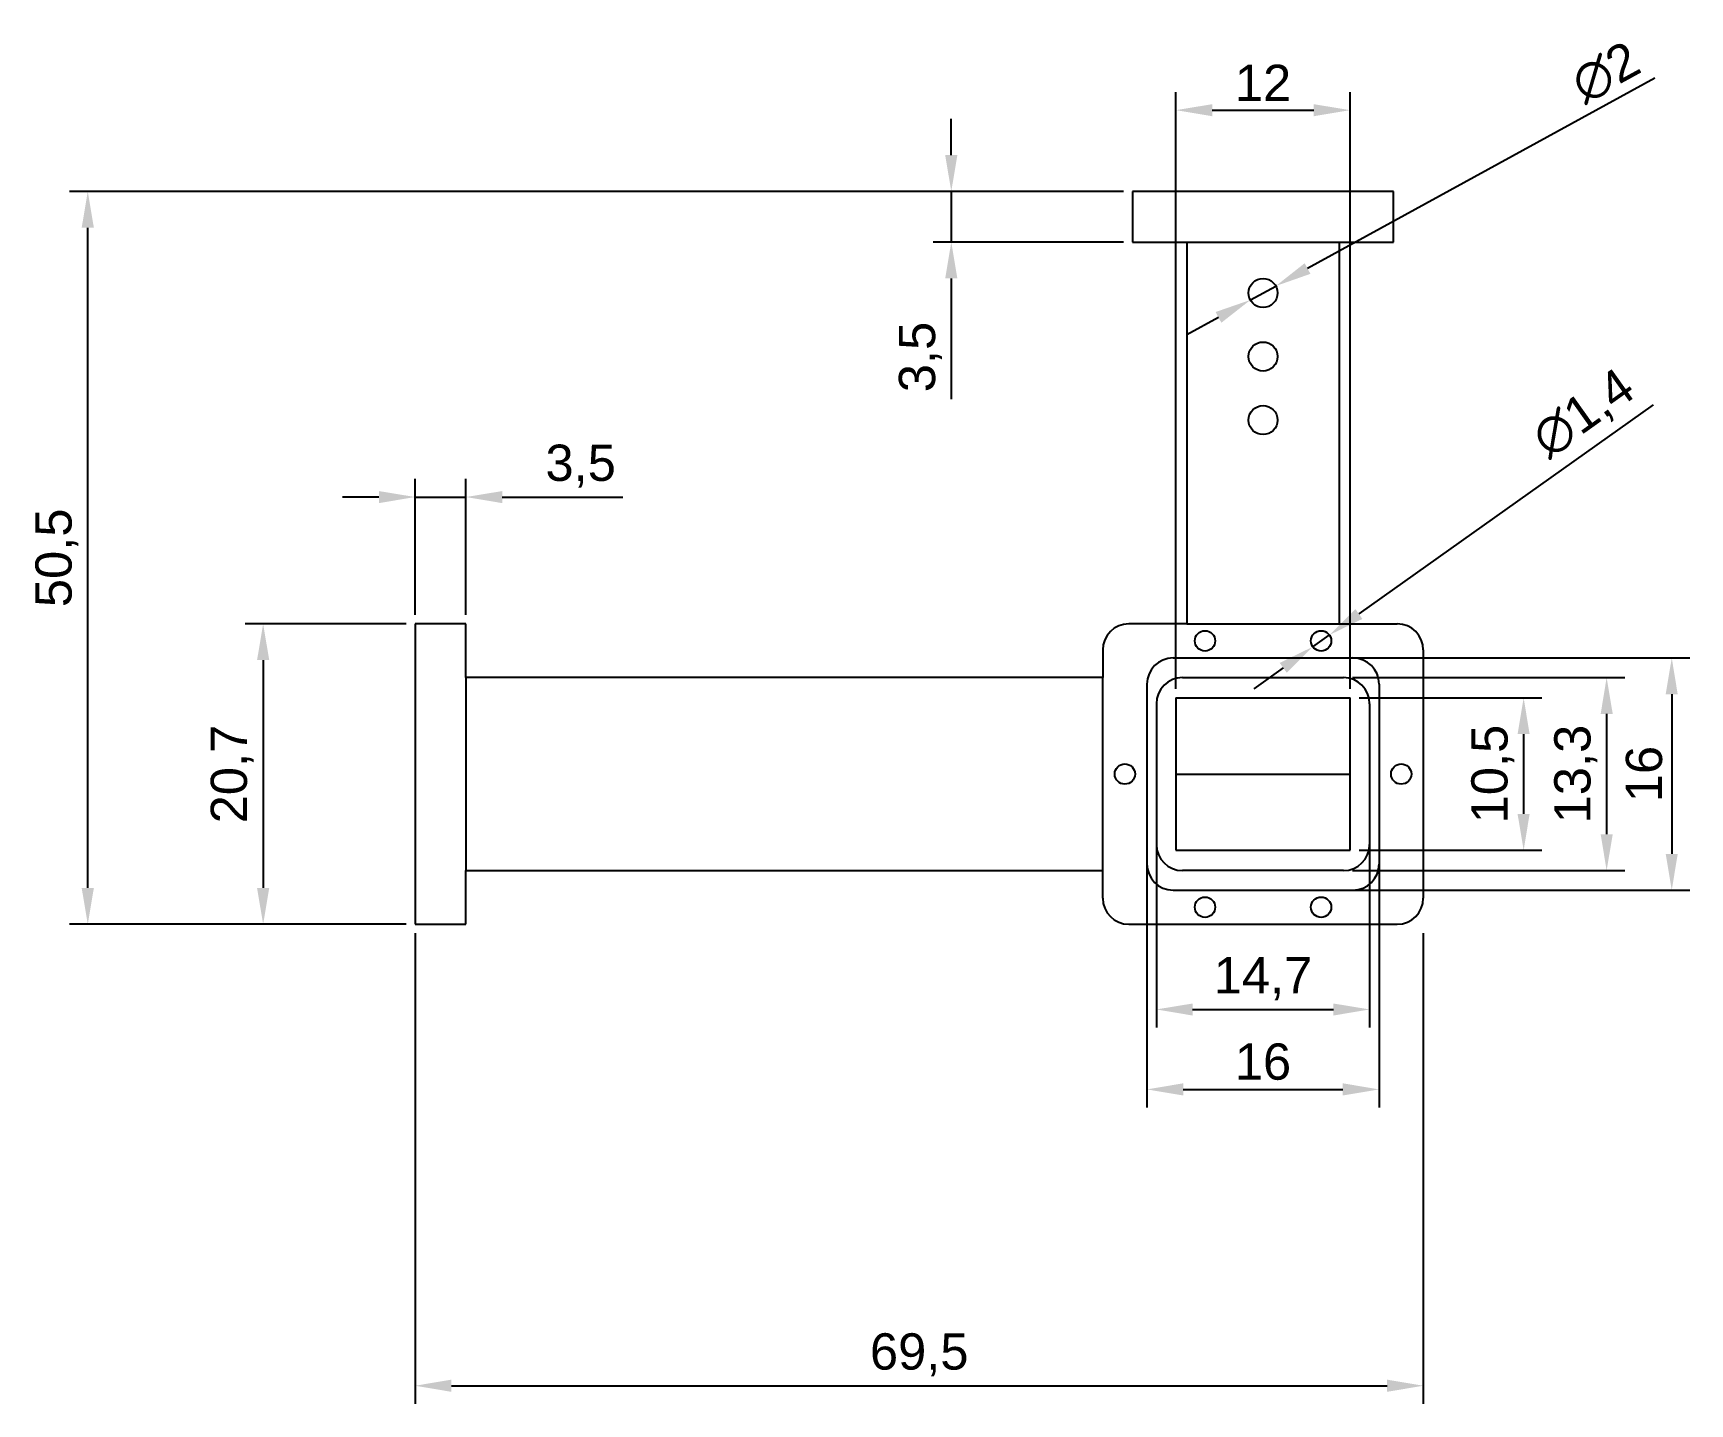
# Model space of a CAD drawing. Header units: millimetres. Extents: x 39 to 153, y 91 to 186.
import ezdxf

# ---------------------------------------------------------------- set-up
doc = ezdxf.new("R2010")
doc.units = ezdxf.units.MM
doc.styles.get("Standard").update_dxf_attribs({"font": 'arial.ttf'})
doc.dimstyles.new('ISO-25', dxfattribs={"dimtxt": 2.5, "dimasz": 2.5, "dimexe": 1.25, "dimexo": 0.625, "dimtad": 1, "dimtxsty": 'Standard', "dimcen": 2.5, "dimadec": 0, "dimazin": 0, "dimtfac": 1, "dimtmove": 0, "dimatfit": 3, "dimfxl": 1, "dimarcsym": 0})

# ---------------------------------------------------------------- blocks, each defined once
blk = doc.blocks.new('*D3')
at = {"color": 0, "lineweight": -2, "transparency": 16777216}
for p, q in [((117.86, 140.34), (117.86, 181.47)), ((129.86, 140.34), (129.86, 181.47)), ((120.36, 180.22), (127.36, 180.22))]:
    blk.add_line(p, q, dxfattribs=at)
at = {"color": 0, "transparency": 16777216}
for points in [[(120.36, 180.63), (120.36, 179.8), (117.86, 180.22)], [(127.36, 180.63), (127.36, 179.8), (129.86, 180.22)]]:
    blk.add_solid(points, dxfattribs=at)
at = {"layer": 'Defpoints', "color": 0, "transparency": 16777216}
for p in [(129.86, 180.22), (117.86, 139.72), (129.86, 139.72)]:
    blk.add_point(p, dxfattribs=at)
at = {"color": 0, "transparency": 16777216, "insert": (123.86, 182.1), "char_height": 2.5, "attachment_point": 5}
blk.add_mtext('12', dxfattribs=at)
blk = doc.blocks.new('*D4')
at = {"color": 0, "lineweight": -2, "transparency": 16777216}
for p, q in [((102.37, 177.12), (102.37, 179.62)), ((114.24, 174.62), (101.12, 174.62)), ((102.37, 174.62), (102.37, 171.12)), ((114.24, 171.12), (101.12, 171.12)), ((102.37, 168.62), (102.37, 160.3))]:
    blk.add_line(p, q, dxfattribs=at)
at = {"color": 0, "transparency": 16777216}
for points in [[(101.95, 177.12), (102.79, 177.12), (102.37, 174.62)], [(101.95, 168.62), (102.79, 168.62), (102.37, 171.12)]]:
    blk.add_solid(points, dxfattribs=at)
at = {"layer": 'Defpoints', "color": 0, "transparency": 16777216}
for p in [(114.86, 174.62), (102.37, 171.12), (114.86, 171.12)]:
    blk.add_point(p, dxfattribs=at)
at = {"color": 0, "transparency": 16777216, "insert": (100.24, 163.21), "char_height": 2.5, "attachment_point": 5, "rotation": 90}
blk.add_mtext('3,5', dxfattribs=at)
blk = doc.blocks.new('*D5')
at = {"color": 0, "lineweight": -2, "transparency": 16777216}
for p, q in [((65.41, 145.45), (65.41, 154.81)), ((68.91, 145.45), (68.91, 154.81)), ((62.91, 153.56), (60.41, 153.56)), ((65.41, 153.56), (68.91, 153.56)), ((71.41, 153.56), (79.73, 153.56))]:
    blk.add_line(p, q, dxfattribs=at)
at = {"color": 0, "transparency": 16777216}
for points in [[(62.91, 153.97), (62.91, 153.14), (65.41, 153.56)], [(71.41, 153.97), (71.41, 153.14), (68.91, 153.56)]]:
    blk.add_solid(points, dxfattribs=at)
at = {"layer": 'Defpoints', "color": 0, "transparency": 16777216}
for p in [(68.91, 153.56), (65.41, 144.82), (68.91, 144.82)]:
    blk.add_point(p, dxfattribs=at)
at = {"color": 0, "transparency": 16777216, "insert": (76.82, 155.69), "char_height": 2.5, "attachment_point": 5}
blk.add_mtext('3,5', dxfattribs=at)
blk = doc.blocks.new('*D6')
at = {"color": 0, "lineweight": -2, "transparency": 16777216}
for p, q in [((64.79, 144.82), (53.68, 144.82)), ((54.93, 142.32), (54.93, 126.62)), ((64.79, 124.12), (53.68, 124.12))]:
    blk.add_line(p, q, dxfattribs=at)
at = {"color": 0, "transparency": 16777216}
for points in [[(54.51, 142.32), (55.35, 142.32), (54.93, 144.82)], [(54.51, 126.62), (55.35, 126.62), (54.93, 124.12)]]:
    blk.add_solid(points, dxfattribs=at)
at = {"layer": 'Defpoints', "color": 0, "transparency": 16777216}
for p in [(65.41, 144.82), (54.93, 124.12), (65.41, 124.12)]:
    blk.add_point(p, dxfattribs=at)
at = {"color": 0, "transparency": 16777216, "insert": (52.8, 134.47), "char_height": 2.5, "attachment_point": 5, "rotation": 90}
blk.add_mtext('20,7', dxfattribs=at)
blk = doc.blocks.new('*D7')
at = {"color": 0, "lineweight": -2, "transparency": 16777216}
for p, q in [((101.74, 174.62), (41.59, 174.62)), ((42.84, 126.62), (42.84, 172.12)), ((64.79, 124.12), (41.59, 124.12))]:
    blk.add_line(p, q, dxfattribs=at)
at = {"color": 0, "transparency": 16777216}
for points in [[(42.42, 172.12), (43.26, 172.12), (42.84, 174.62)], [(42.42, 126.62), (43.26, 126.62), (42.84, 124.12)]]:
    blk.add_solid(points, dxfattribs=at)
at = {"layer": 'Defpoints', "color": 0, "transparency": 16777216}
for p in [(42.84, 174.62), (102.37, 174.62), (65.41, 124.12)]:
    blk.add_point(p, dxfattribs=at)
at = {"color": 0, "transparency": 16777216, "insert": (40.71, 149.37), "char_height": 2.5, "attachment_point": 5, "rotation": 90}
blk.add_mtext('50,5', dxfattribs=at)
blk = doc.blocks.new('*D8')
at = {"color": 0, "lineweight": -2, "transparency": 16777216}
for p, q in [((150.76, 159.92), (130.47, 145.5)), ((127.29, 143.24), (128.43, 144.05)), ((125.25, 141.79), (123.22, 140.34))]:
    blk.add_line(p, q, dxfattribs=at)
at = {"color": 0, "transparency": 16777216}
for points in [[(130.23, 145.84), (130.71, 145.16), (128.43, 144.05)], [(125.01, 142.13), (125.5, 141.45), (127.29, 143.24)]]:
    blk.add_solid(points, dxfattribs=at)
at = {"layer": 'Defpoints', "color": 0, "transparency": 16777216}
for p in [(128.43, 144.05), (127.29, 143.24)]:
    blk.add_point(p, dxfattribs=at)
at = {"color": 0, "transparency": 16777216, "insert": (146.03, 159.22), "char_height": 2.5, "attachment_point": 5, "rotation": 35.4016}
blk.add_mtext('∅1,4', dxfattribs=at)
blk = doc.blocks.new('*D9')
at = {"color": 0, "lineweight": -2, "transparency": 16777216}
for p, q in [((150.88, 182.42), (126.93, 169.3)), ((122.99, 167.14), (124.74, 168.1)), ((120.79, 165.94), (118.6, 164.74))]:
    blk.add_line(p, q, dxfattribs=at)
at = {"color": 0, "transparency": 16777216}
for points in [[(126.73, 169.67), (127.13, 168.94), (124.74, 168.1)], [(120.59, 166.31), (120.99, 165.57), (122.99, 167.14)]]:
    blk.add_solid(points, dxfattribs=at)
at = {"layer": 'Defpoints', "color": 0, "transparency": 16777216}
for p in [(124.74, 168.1), (122.99, 167.14)]:
    blk.add_point(p, dxfattribs=at)
at = {"color": 0, "transparency": 16777216, "insert": (147.49, 182.81), "char_height": 2.5, "attachment_point": 5, "rotation": 28.7179}
blk.add_mtext('∅2', dxfattribs=at)
blk = doc.blocks.new('*D10')
at = {"color": 0, "lineweight": -2, "transparency": 16777216}
for p, q in [((130.49, 139.72), (143.08, 139.72)), ((141.83, 137.22), (141.83, 131.72)), ((130.49, 129.22), (143.08, 129.22))]:
    blk.add_line(p, q, dxfattribs=at)
at = {"color": 0, "transparency": 16777216}
for points in [[(141.41, 137.22), (142.24, 137.22), (141.83, 139.72)], [(141.41, 131.72), (142.24, 131.72), (141.83, 129.22)]]:
    blk.add_solid(points, dxfattribs=at)
at = {"layer": 'Defpoints', "color": 0, "transparency": 16777216}
for p in [(129.86, 139.72), (129.86, 129.22), (141.83, 129.22)]:
    blk.add_point(p, dxfattribs=at)
at = {"color": 0, "transparency": 16777216, "insert": (139.7, 134.47), "char_height": 2.5, "attachment_point": 5, "rotation": 90}
blk.add_mtext('10,5', dxfattribs=at)
blk = doc.blocks.new('*D11')
at = {"color": 0, "lineweight": -2, "transparency": 16777216}
for p, q in [((130.04, 141.12), (148.8, 141.12)), ((147.55, 138.62), (147.55, 130.32)), ((130.04, 127.82), (148.8, 127.82))]:
    blk.add_line(p, q, dxfattribs=at)
at = {"color": 0, "transparency": 16777216}
for points in [[(147.14, 138.62), (147.97, 138.62), (147.55, 141.12)], [(147.14, 130.32), (147.97, 130.32), (147.55, 127.82)]]:
    blk.add_solid(points, dxfattribs=at)
at = {"layer": 'Defpoints', "color": 0, "transparency": 16777216}
for p in [(129.41, 141.12), (129.41, 127.82), (147.55, 127.82)]:
    blk.add_point(p, dxfattribs=at)
at = {"color": 0, "transparency": 16777216, "insert": (145.42, 134.47), "char_height": 2.5, "attachment_point": 5, "rotation": 90}
blk.add_mtext('13,3', dxfattribs=at)
blk = doc.blocks.new('*D12')
at = {"color": 0, "lineweight": -2, "transparency": 16777216}
for p, q in [((124.49, 142.47), (153.29, 142.47)), ((152.04, 139.97), (152.04, 128.97)), ((124.49, 126.47), (153.29, 126.47))]:
    blk.add_line(p, q, dxfattribs=at)
at = {"color": 0, "transparency": 16777216}
for points in [[(151.62, 139.97), (152.45, 139.97), (152.04, 142.47)], [(151.62, 128.97), (152.45, 128.97), (152.04, 126.47)]]:
    blk.add_solid(points, dxfattribs=at)
at = {"layer": 'Defpoints', "color": 0, "transparency": 16777216}
for p in [(123.86, 142.47), (123.86, 126.47), (152.04, 126.47)]:
    blk.add_point(p, dxfattribs=at)
at = {"color": 0, "transparency": 16777216, "insert": (150.14, 134.47), "char_height": 2.5, "attachment_point": 5, "rotation": 90}
blk.add_mtext('16', dxfattribs=at)
blk = doc.blocks.new('*D13')
at = {"color": 0, "lineweight": -2, "transparency": 16777216}
for p, q in [((116.51, 133.84), (116.51, 117)), ((131.21, 133.84), (131.21, 117)), ((119.01, 118.25), (128.71, 118.25))]:
    blk.add_line(p, q, dxfattribs=at)
at = {"color": 0, "transparency": 16777216}
for points in [[(119.01, 118.66), (119.01, 117.83), (116.51, 118.25)], [(128.71, 118.66), (128.71, 117.83), (131.21, 118.25)]]:
    blk.add_solid(points, dxfattribs=at)
at = {"layer": 'Defpoints', "color": 0, "transparency": 16777216}
for p in [(116.51, 134.47), (131.21, 134.47), (131.21, 118.25)]:
    blk.add_point(p, dxfattribs=at)
at = {"color": 0, "transparency": 16777216, "insert": (123.86, 120.37), "char_height": 2.5, "attachment_point": 5}
blk.add_mtext('14,7', dxfattribs=at)
blk = doc.blocks.new('*D14')
at = {"color": 0, "lineweight": -2, "transparency": 16777216}
for p, q in [((115.86, 133.85), (115.86, 111.49)), ((131.86, 133.85), (131.86, 111.49)), ((118.36, 112.74), (129.36, 112.74))]:
    blk.add_line(p, q, dxfattribs=at)
at = {"color": 0, "transparency": 16777216}
for points in [[(118.36, 113.16), (118.36, 112.32), (115.86, 112.74)], [(129.36, 113.16), (129.36, 112.32), (131.86, 112.74)]]:
    blk.add_solid(points, dxfattribs=at)
at = {"layer": 'Defpoints', "color": 0, "transparency": 16777216}
for p in [(115.86, 134.47), (131.86, 134.47), (131.86, 112.74)]:
    blk.add_point(p, dxfattribs=at)
at = {"color": 0, "transparency": 16777216, "insert": (123.86, 114.64), "char_height": 2.5, "attachment_point": 5}
blk.add_mtext('16', dxfattribs=at)
blk = doc.blocks.new('*D15')
at = {"color": 0, "lineweight": -2, "transparency": 16777216}
for p, q in [((65.41, 123.5), (65.41, 91.07)), ((134.91, 123.5), (134.91, 91.07)), ((67.91, 92.32), (132.41, 92.32))]:
    blk.add_line(p, q, dxfattribs=at)
at = {"color": 0, "transparency": 16777216}
for points in [[(67.91, 92.74), (67.91, 91.9), (65.41, 92.32)], [(132.41, 92.74), (132.41, 91.9), (134.91, 92.32)]]:
    blk.add_solid(points, dxfattribs=at)
at = {"layer": 'Defpoints', "color": 0, "transparency": 16777216}
for p in [(65.41, 124.12), (134.91, 124.12), (134.91, 92.32)]:
    blk.add_point(p, dxfattribs=at)
at = {"color": 0, "transparency": 16777216, "insert": (100.16, 94.45), "char_height": 2.5, "attachment_point": 5}
blk.add_mtext('69,5', dxfattribs=at)

msp = doc.modelspace()

# ---------------------------------------------------------------- linework, layer by layer
for p, q in [((114.862, 174.621), (114.862, 171.121)), ((132.862, 174.621), (114.862, 174.621)), ((132.862, 171.121), (132.862, 174.621)), ((114.862, 171.121), (132.862, 171.121)), ((118.612, 171.121), (118.612, 144.821)), ((129.112, 171.121), (129.112, 144.821)), ((68.912, 144.821), (65.412, 144.821)), ((65.412, 144.821), (65.412, 124.121)), ((68.912, 141.121), (68.912, 144.821)), ((118.612, 144.821), (114.612, 144.821)), ((118.612, 144.821), (129.112, 144.821)), ((129.112, 144.821), (133.112, 144.821)), ((112.812, 143.021), (112.812, 141.121)), ((134.912, 143.021), (134.912, 125.921)), ((117.662, 142.471), (130.062, 142.471)), ((112.812, 141.121), (68.912, 141.121)), ((68.912, 141.121), (68.912, 127.821)), ((112.812, 125.921), (112.812, 141.121)), ((115.862, 140.671), (115.862, 128.271)), ((118.312, 141.116), (129.412, 141.116)), ((131.862, 140.671), (131.862, 128.271)), ((117.862, 139.716), (117.862, 129.221)), ((117.862, 139.716), (129.862, 139.716)), ((129.862, 129.221), (129.862, 139.716)), ((116.512, 139.316), (116.512, 129.621)), ((131.212, 139.316), (131.212, 129.621)), ((117.862, 134.469), (129.862, 134.469)), ((117.862, 129.221), (129.862, 129.221)), ((68.912, 124.121), (68.912, 127.821)), ((68.912, 127.821), (112.812, 127.821)), ((129.412, 127.821), (118.312, 127.821)), ((117.662, 126.471), (130.062, 126.471)), ((65.412, 124.121), (68.912, 124.121)), ((114.612, 124.121), (133.112, 124.121))]:
    msp.add_line(p, q)
for centre, radius in [((123.862, 167.621), 1), ((123.862, 163.241), 1), ((123.862, 158.861), 1), ((119.862, 143.646), 0.7), ((127.862, 143.646), 0.7), ((114.337, 134.471), 0.7), ((133.387, 134.471), 0.7), ((119.862, 125.296), 0.7), ((127.862, 125.296), 0.7)]:
    msp.add_circle(centre, radius)
for centre, start, end in [((114.612, 143.021), 90, 180), ((133.112, 143.021), 0, 90), ((117.662, 140.671), 90, 180), ((130.062, 140.671), 0, 90), ((118.312, 139.316), 90, 180), ((129.412, 139.316), 0, 90), ((118.312, 129.621), 180, 270), ((129.412, 129.621), 270, 0), ((117.662, 128.271), 180, 270), ((130.062, 128.271), 270, 0), ((114.612, 125.921), 180, 270), ((133.112, 125.921), 270, 0)]:
    msp.add_arc(centre, 1.8, start, end)

# ---------------------------------------------------------------- dimensions: what is measured, and where the dimension line sits
for p1, p2, picture, middle in [((122.985, 167.141), (124.739, 168.102), '*D9', (148.433, 181.084)), ((127.292, 143.241), (128.433, 144.052), '*D8', (147.287, 157.452))]:
    dim = msp.add_diameter_dim_2p(p1=p1, p2=p2, dimstyle='ISO-25')
    dim.commit()
    dim.dimension.update_dxf_attribs({"geometry": picture, "text_midpoint": middle, "dimtype": 163})
for base, p1, p2, picture, middle in [((129.862, 180.215), (117.862, 139.716), (129.862, 139.716), '*D3', (123.862, 182.095)), ((68.912, 153.558), (65.412, 144.821), (68.912, 144.821), '*D5', (76.821, 155.685)), ((131.862, 112.738), (115.862, 134.471), (131.862, 134.471), '*D14', (123.862, 114.64)), ((131.212, 118.246), (116.512, 134.469), (131.212, 134.469), '*D13', (123.862, 120.374)), ((134.912, 92.322), (65.412, 124.121), (134.912, 124.121), '*D15', (100.162, 94.449))]:
    dim = msp.add_linear_dim(base=base, p1=p1, p2=p2, dimstyle='ISO-25')
    dim.commit()
    dim.dimension.update_dxf_attribs({"geometry": picture, "text_midpoint": middle})
for base, p1, p2, picture, middle in [((102.368, 171.121), (114.862, 174.621), (114.862, 171.121), '*D4', (100.241, 163.212)), ((42.841, 174.621), (65.412, 124.121), (102.368, 174.621), '*D7', (40.714, 149.371)), ((54.93, 124.121), (65.412, 144.821), (65.412, 124.121), '*D6', (52.803, 134.471)), ((152.038, 126.471), (123.862, 142.471), (123.862, 126.471), '*D12', (150.136, 134.471)), ((147.551897615, 127.821354357), (129.412124692, 141.116354357), (129.412124692, 127.821354357), '*D11', (145.424510166, 134.468854357)), ((141.827727223, 129.221354357), (129.862124692, 139.716354357), (129.862124692, 129.221354357), '*D10', (139.700339775, 134.468854357))]:
    dim = msp.add_linear_dim(base=base, p1=p1, p2=p2, angle=90, dimstyle='ISO-25')
    dim.commit()
    dim.dimension.update_dxf_attribs({"geometry": picture, "text_midpoint": middle})

doc.saveas('drawing.dxf')
